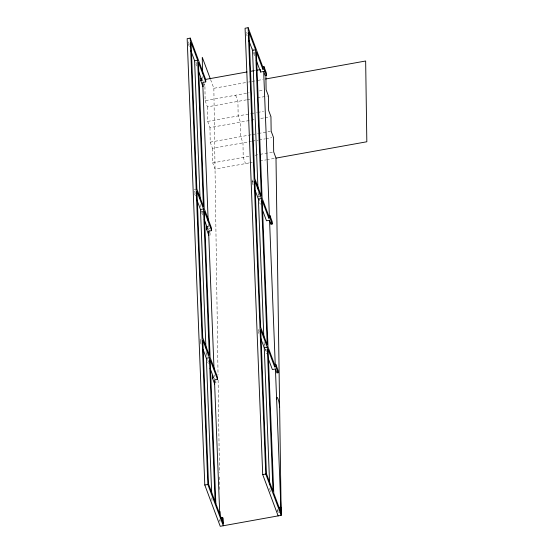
<?xml version="1.0" encoding="UTF-8"?>
<svg xmlns="http://www.w3.org/2000/svg" width="554" height="554" viewBox="0 0 554 554"><rect width="100%" height="100%" fill="white"/><g stroke="black" fill="none" stroke-linecap="round" stroke-linejoin="round"><path stroke-width="0.42" stroke-dasharray="2.77 2.08" d="M253.289 52.401L254.812 52.131M253.767 70.753L255.456 70.448M202.93 84.298L204.156 84.083L204.184 86.389M210.589 79.568L213.858 88.301L247.776 82.2M248.628 82.047L251.17 81.59M252.015 81.438L257.104 80.524M257.956 80.372L263.039 79.457M203.38 82.02L204.925 86.147L205.139 100.683L249.162 92.767M259.327 90.939L263.559 90.177M205.139 100.683L207.452 106.88L246.398 99.872M247.243 99.72L249.785 99.263M257.409 97.892L267.568 96.064M207.452 106.88L207.667 121.416L250.844 113.646M251.689 113.494L256.772 112.587M257.617 112.434L263.545 111.368M207.667 121.416L209.98 127.607L250.623 120.301M251.468 120.149L254.009 119.692M260.782 118.473L264.168 117.863M265.013 117.711L270.096 116.797M209.98 127.607L210.188 142.149L251.675 134.684M252.527 134.532L257.603 133.618M258.455 133.466L270.304 131.333M210.188 142.149L212.507 148.34L251.454 141.332M252.299 141.18L258.226 140.12M259.071 139.968L264.999 138.902M265.851 138.749L271.772 137.683M212.507 148.34L212.715 162.876L249.127 156.332M255.055 155.265L259.286 154.504M260.131 154.351L272.831 152.066M248.898 162.98L215.035 169.074L212.715 162.876M249.75 162.828L252.285 162.37M259.909 160.999L265.837 159.933M266.682 159.781L275.151 158.257M196.864 188.942L193.817 189.489L195.313 193.478M251.828 181.553L253.351 181.283M258.296 196.622L259.819 196.351M201.247 211.586L202.771 211.309M208.311 224.412L208.484 228.712L210.008 228.442M266.564 349.657L265.041 349.927L266.502 353.854M214.682 381.824L215.901 381.609L215.935 383.915L215.347 382.329M278.503 512.436L280.788 512.028M246.599 32.298L247.202 33.919M252.652 48.489L254.771 54.154M246.551 34.39L247.146 35.982M253.58 53.191L254.757 56.328M235.616 95.205L237.929 101.396L238.144 115.931L240.457 122.129L240.671 136.665L242.984 142.856L243.199 157.398L245.512 163.589M252.028 179.87L253.524 183.859M259.064 198.685L260.242 201.822M252.125 182.356L253.323 185.542M259.75 202.736L260.338 204.308M188.367 41.869L189.863 45.871M195.853 61.882L196.746 64.278M202.612 79.949L203.124 81.327M188.339 44.008L189.828 47.997M195.964 64.403L196.552 65.981M258.206 329.436L259.099 331.825M265.525 349.02L266.703 352.157M258.303 331.915L258.898 333.508M201.746 210.7L202.944 213.899M208.484 228.712L209.516 231.468M194.516 193.568L195.41 195.957M201.545 212.376L203.027 216.33M199.994 339.055L200.887 341.444M207.625 359.47L208.526 361.88M214.62 378.167L215.388 380.231M200.091 341.534L201.58 345.523M207.722 361.935L208.311 363.528M277.921 510.109L277.99 511.757M277.616 509.334L277.713 511.764M258.898 194.385L259.03 197.826M264.805 344.006L264.909 346.589M270.581 490.345L270.65 492.07M258.122 192.321L258.226 194.904M264.029 341.943L264.133 344.526M269.812 488.282L269.881 490.006M214.259 374.899L214.322 376.616M219.98 519.7L220.042 521.349M219.703 519.749L219.765 521.369M206.857 353.563L207.03 357.863M200.278 204.461L200.382 207.037M206.088 351.499L206.254 355.8M211.863 497.838L212.002 501.28M213.858 88.301L218.034 374.933M218.11 380.12L219.453 472.673M219.516 476.994L219.709 489.971M210.028 232.846L210.063 235.152M202.563 76.604L202.584 78.28"/><path stroke-width="0.83" d="M208.179 220.97L202.709 82.435L205.756 81.881L205.659 79.402L190.223 38.115L187.169 38.662L204.8 485.013L220.236 526.3L281.197 515.338L275.996 158.105L273.683 151.914L273.468 137.378L271.155 131.18L270.941 116.645L268.628 110.454L268.413 95.911L266.1 89.72L265.885 75.185M269.376 216.032L263.669 71.466L265.144 75.427L266.37 75.206L264.05 69.015L262.831 69.229L262.797 66.923L248.137 27.7L245.083 28.247L262.714 474.598L278.15 515.885M190.728 50.386L194.599 60.753L197.653 60.206L203.429 206.49L196.864 188.942L191.088 42.658L197.653 60.206M248.94 40.767L252.513 50.338L255.567 49.791L261.343 196.074L254.778 178.526L249.002 32.243L255.567 49.791M262.797 66.923L264.016 66.702L266.336 72.899L266.37 75.206M205.659 79.402L247.015 71.965M250.394 71.355L253.767 70.753M257.146 70.143L260.525 69.534M200.617 78.107L200.652 80.413L201.871 80.198L201.85 78.654M256.218 60.248L260.622 72.013L264.888 71.251M265.588 79L365.654 61.002L366.831 141.769L275.996 158.105M196.899 199.946L200.479 209.516L203.526 208.969L209.301 355.252L202.743 337.705L196.968 191.421L203.526 208.969M255.11 190.327L258.393 199.101L261.44 198.554L267.215 344.837L260.657 327.289L254.882 181.006L261.44 198.554M207.729 226.69L206.51 226.911L206.538 229.218L208.844 235.374M262.831 69.229L256.336 51.854L262.111 198.138L268.704 215.776L269.923 215.554L272.208 221.662L272.243 223.968L271.024 224.19L269.542 220.229L266.495 220.776L262.388 209.793M206.538 229.218L207.757 228.996L204.211 219.502M268.558 359.345L272.374 369.539L275.421 368.992L276.896 372.953L278.115 372.731L275.837 366.623L274.618 366.845L274.583 364.539L267.991 346.901L262.208 200.617L268.738 218.082L269.957 217.861L272.243 223.968M214.017 368.874L208.581 231.198L211.628 230.644L211.531 228.165L204.197 208.553L198.422 62.27L205.756 81.881M203.076 349.505L206.351 358.279L209.398 357.732L215.084 501.599M260.685 338.293L264.265 347.864L267.312 347.316L272.997 491.176L266.432 473.635L260.754 329.769L267.312 347.316M274.583 364.539L275.802 364.317L278.087 370.425L278.115 372.731M212.411 375.751L212.445 378.057L213.664 377.842L210.098 368.299M211.628 230.644L204.294 211.032L210.077 357.316L217.41 376.928L217.507 379.407L214.46 379.961L219.806 515.428M204.8 485.013L207.847 484.466L223.283 525.753L222.992 518.329L222.687 517.581L220.402 517.997M262.714 474.598L265.761 474.051L281.197 515.338L275.421 368.992M279.077 507.443L280.601 507.166L280.906 507.914M210.291 78.779L202.279 57.339L202.515 73.253M198.623 71.508L201.871 80.198M200.652 80.413L202.965 86.611L202.944 85.067M274.618 366.845L268.088 349.38L273.766 493.247L281.1 512.859M208.581 231.198L209.177 232.777M209.398 357.732L202.84 340.184L208.519 484.051L223.186 523.274M217.507 379.407L210.174 359.795L215.852 503.662M212.445 378.057L214.717 384.137M269.542 220.229L275.255 364.795M280.601 507.166L280.788 512.028M260.553 70.365L260.622 72.013M252.513 50.338L257.984 188.879M258.393 199.101L263.829 336.784M264.265 347.864L269.639 483.974M248.137 27.7L265.761 474.051M222.687 517.581L222.874 522.443M194.599 60.753L200.042 198.436M200.479 209.516L205.949 348.057M206.351 358.279L211.697 493.531M190.223 38.115L207.847 484.466M275.802 364.317L275.837 366.623M271.003 222.653L271.024 224.19M269.923 215.554L269.957 217.861M268.704 215.776L268.738 218.082M264.016 66.702L264.05 69.015M220.021 511.598L220.063 514.188M276.619 399.448A6.122 1.06 79.8 0 1 278.06 398.97A6.122 1.06 79.8 0 1 279.625 407.488"/></g></svg>
